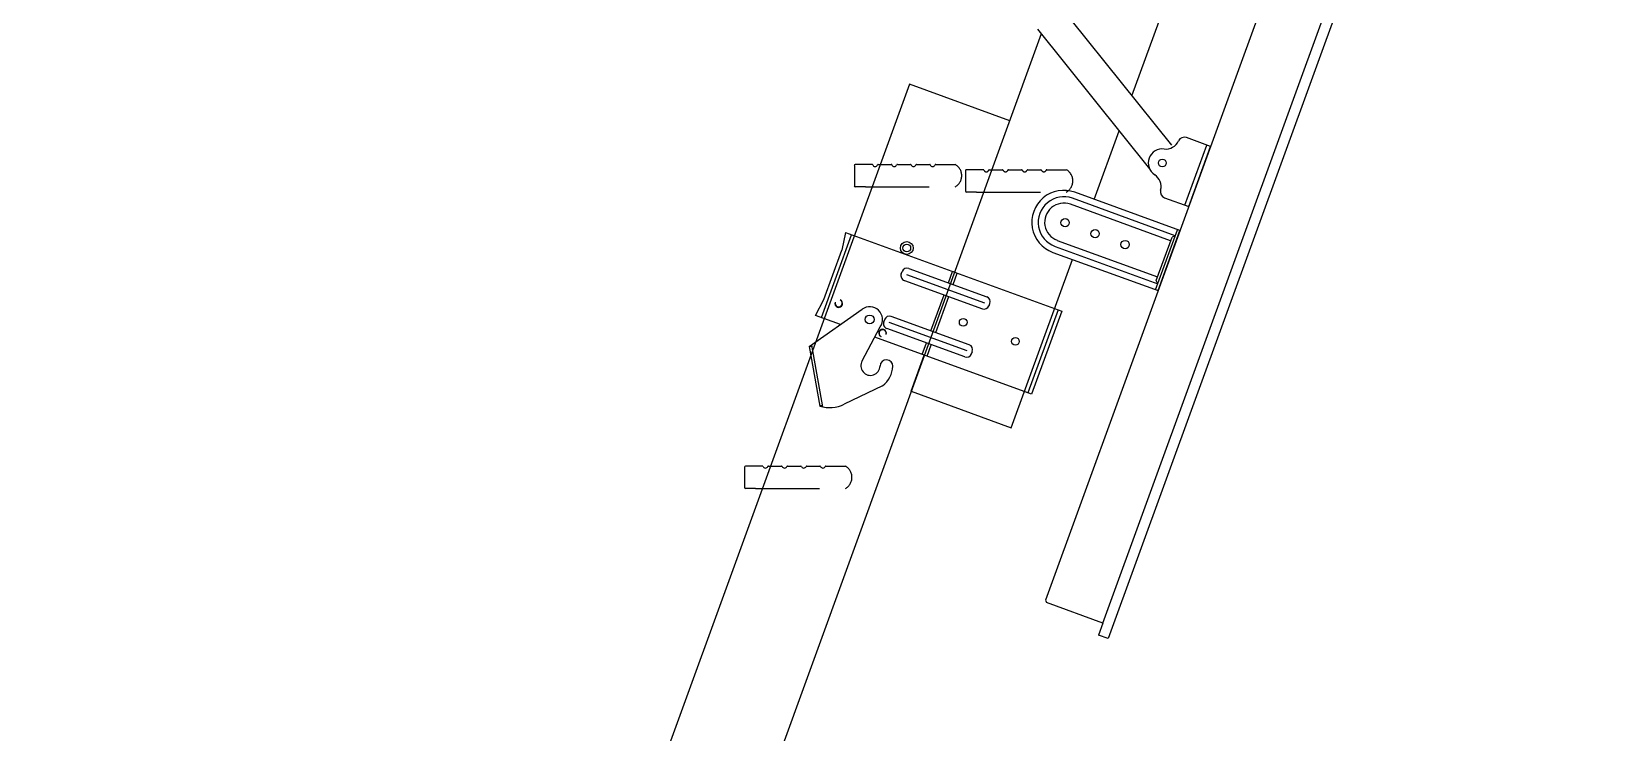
# Model space of a CAD drawing. Extents: x 216 to 4624, y 67 to 3629.
# Drawn here: x 216 to 1452, y 1458 to 2006 of the extents above; entities that cross this region are included whole.
import ezdxf

# ---------------------------------------------------------------- set-up
doc = ezdxf.new("R2010")
doc.units = 0
doc.header["$LTSCALE"] = 100
doc.header["$MEASUREMENT"] = 0
doc.linetypes.add('DASHED', pattern=[0.75, 0.5, -0.25])
doc.layers.get('0').update_dxf_attribs({"linetype": 'CONTINUOUS'})

msp = doc.modelspace()

# ---------------------------------------------------------------- linework, layer by layer
at = {"color": 7}
for p, q in [((1452, 2612.8), (1058.3, 1531.2)), ((1388.2, 2602.4), (1009.2, 1561.2)), ((1076.9, 1955.6), (1264.6, 2471.4)), ((1108, 1916.9), (1029.3, 2015)), ((1006, 2004), (332.2, 152.5)), ((1003, 2007.7), (1090.7, 1898.5)), ((903, 1964.6), (216.2, 77.7)), ((1047.4, 1874.6), (1066.9, 1928.2)), ((1118.4, 1870.1), (1135.5, 1917.1)), ((1138.3, 1916), (1119.5, 1922.9)), ((1121.3, 1869.1), (1138.3, 1916)), ((859.8, 1901.2), (859.8, 1885.2)), ((873.7, 1901.9), (860.5, 1901.9)), ((946.7, 1897.1), (946.7, 1881.1)), ((960.6, 1897.8), (947.5, 1897.8)), ((868.4, 1884.4), (860.5, 1884.4)), ((955.3, 1880.3), (947.5, 1880.3)), ((1114.4, 1850.3), (1032.2, 1880.2)), ((1107.2, 1842.2), (1028.8, 1870.8)), ((1110.8, 1846.2), (1030.5, 1875.5)), ((1102.5, 1875.9), (1121.3, 1869.1)), ((834, 1782.2), (857.6, 1847)), ((852.9, 1848.7), (850, 1834.9)), ((852.9, 1848.7), (1022, 1787.1)), ((1018.5, 1842.6), (1097, 1814)), ((1095.4, 1804), (1112.5, 1850.9)), ((1095.9, 1811.2), (1108.3, 1845.1)), ((1097.3, 1803.3), (1114.4, 1850.3)), ((1110.8, 1846.2), (1108.3, 1845.1)), ((836, 1796.3), (850, 1834.9)), ((1015.1, 1833.2), (1097.3, 1803.3)), ((1016.8, 1837.9), (1097.1, 1808.7)), ((896.5, 1816.4), (897.2, 1818.2)), ((902.3, 1820.6), (963.4, 1798.4)), ((933.3, 1809.3), (936.5, 1818.3)), ((937, 1808), (940.3, 1816.9)), ((937.6, 1817.9), (937.9, 1818.4)), ((982.4, 1696.1), (1030.3, 1827.7)), ((898.9, 1811.2), (959.9, 1789)), ((900.6, 1815.9), (961.6, 1793.7)), ((1097.1, 1808.7), (1095.9, 1811.2)), ((829.3, 1783.9), (836, 1796.3)), ((919.6, 1771.8), (929.9, 1799.9)), ((923.4, 1770.4), (933.6, 1798.6)), ((965.1, 1791.4), (965.7, 1793.3)), ((824.4, 1759.5), (865.8, 1788.7)), ((848.9, 1776.7), (829.3, 1783.9)), ((882.8, 1778.8), (883.5, 1780.7)), ((949.7, 1760.8), (888.6, 1783)), ((1019.2, 1788.2), (995.6, 1723.3)), ((1022, 1787.1), (998.4, 1722.3)), ((866, 1748.3), (879.9, 1774.9)), ((946.3, 1751.4), (885.2, 1773.6)), ((948, 1756.1), (886.9, 1778.3)), ((824.4, 1759.5), (826.3, 1759.8)), ((824.4, 1759.5), (832.8, 1713)), ((826.2, 1760.7), (834.9, 1712.4)), ((998.4, 1722.3), (875.8, 1767)), ((912.9, 1753.4), (916.2, 1762.4)), ((916.7, 1752.1), (919.9, 1761)), ((951.4, 1753.8), (952.1, 1755.7)), ((904.1, 1724.6), (914.3, 1752.9)), ((881.9, 1728.8), (851.8, 1714.4)), ((904.1, 1724.6), (982.4, 1696.1)), ((904.1, 1724.6), (982.4, 1696.1)), ((832.8, 1713), (834.7, 1713.3)), ((773.9, 1665.3), (773.9, 1649.3)), ((787.8, 1666.1), (774.7, 1666.1)), ((782.5, 1648.6), (774.7, 1648.6)), ((1009.2, 1561.2), (1010, 1559.4)), ((1054.2, 1543.3), (1010, 1559.4)), ((1054.2, 1543.3), (1050.8, 1533.9)), ((1058.3, 1531.2), (1050.8, 1533.9))]:
    msp.add_line(p, q, dxfattribs=at)
at = {"color": 7, "linetype": 'CONTINUOUS'}
for p, q in [((1054.2, 1543.3), (1441, 2606.1)), ((981.3, 1936.1), (903, 1964.6))]:
    msp.add_line(p, q, dxfattribs=at)
at = {"color": 7, "linetype": 'DASHED'}
for p, q in [((878.4, 1901.9), (888.7, 1901.9)), ((893.4, 1901.9), (903.7, 1901.9)), ((908.4, 1901.9), (918.7, 1901.9)), ((923.4, 1901.9), (938.6, 1901.9)), ((965.3, 1897.8), (975.6, 1897.8)), ((980.3, 1897.8), (990.6, 1897.8)), ((995.3, 1897.8), (1005.6, 1897.8)), ((1010.3, 1897.8), (1025.5, 1897.8)), ((868.4, 1884.4), (938.6, 1884.4)), ((955.3, 1880.3), (1025.5, 1880.3)), ((792.5, 1666.1), (802.8, 1666.1)), ((807.5, 1666.1), (817.8, 1666.1)), ((822.5, 1666.1), (832.8, 1666.1)), ((837.5, 1666.1), (852.8, 1666.1)), ((782.5, 1648.6), (852.8, 1648.6))]:
    msp.add_line(p, q, dxfattribs=at)
at = {"color": 7, "extrusion": (-0.983991, -0.17822, 0)}
msp.add_line((824.5, 1759.6), (824.4, 1759.5), dxfattribs=at)
at = {"color": 7}
for centre, radius in [((1100.7, 1903.1), 3.05), ((1100.7, 1903.1), 3.05), ((1024.6, 1856.4), 3.25), ((1048.1, 1847.8), 3.25), ((1071.6, 1839.3), 3.25), ((900.8, 1836.6), 3), ((871.8, 1780.7), 3.5), ((944.9, 1778.5), 3), ((944.9, 1778.5), 3), ((985.8, 1763.6), 3), ((985.8, 1763.6), 3)]:
    msp.add_circle(centre, radius, dxfattribs=at)
at = {"color": 7, "linetype": 'CONTINUOUS'}
msp.add_circle((900.8, 1836.6), 5, dxfattribs=at)
at = {"color": 7}
for centre, radius, start, end in [((1103.4, 1925), 11, 263.2868, 334.8426), ((1117.8, 1918.2), 5.01, 70.0301, 154.8174), ((1100.7, 1903.1), 11, 82.6953, 237.317), ((860.5, 1901.2), 0.75, 90, 180), ((947.5, 1897.1), 0.75, 90, 180), ((1088.7, 1884.7), 11, 345.1698, 56.7255), ((860.5, 1885.2), 0.75, 180, 270), ((947.5, 1881.1), 0.75, 180, 270), ((1023.6, 1856.7), 25, 70, 250), ((1104.2, 1880.6), 5.01, 165.1949, 249.9822), ((1023.6, 1856.7), 20, 70, 250), ((1023.6, 1856.7), 15, 70, 250), ((900.9, 1816.9), 4, 70, 160), ((900.2, 1815), 4, 160, 250), ((847.6, 1793.2), 3, 160, 70), ((847.5, 1793.4), 2.83, 163.6335, 66.3665), ((962, 1794.6), 4, 340, 70), ((871.8, 1780.7), 10, 324.8285, 126.7661), ((887.2, 1779.3), 4, 70, 160), ((961.3, 1792.8), 4, 250, 340), ((881.8, 1770.1), 3, 340, 250), ((881.9, 1769.9), 2.83, 343.6335, 246.3665), ((886.5, 1777.4), 4, 160, 250), ((948.3, 1757.1), 4, 340, 70), ((872.4, 1744.5), 7.5, 149.2661, 358.7661), ((884.9, 1744.2), 5, 358.7661, 178.7661), ((869.9, 1744.9), 20, 306.7661, 357.8875), ((947.6, 1755.2), 4, 250, 340), ((840.4, 1738.3), 26.5, 253.331, 295.6347), ((774.7, 1665.3), 0.75, 90, 180), ((774.7, 1649.3), 0.75, 180, 270)]:
    msp.add_arc(centre, radius, start, end, dxfattribs=at)
at = {"color": 7, "linetype": 'CONTINUOUS'}
for centre, radius, start, end in [((873.7, 1901.4), 0.5, 21.1002, 90), ((876, 1902.3), 2, 201.1002, 338.8998), ((878.4, 1901.4), 0.5, 90, 158.8998), ((888.7, 1901.4), 0.5, 21.1002, 90), ((891, 1902.3), 2, 201.1002, 338.8998), ((893.4, 1901.4), 0.5, 90, 158.8998), ((903.7, 1901.4), 0.5, 21.1002, 90), ((906, 1902.3), 2, 201.1002, 338.8998), ((908.4, 1901.4), 0.5, 90, 158.8998), ((918.7, 1901.4), 0.5, 21.1002, 90), ((921, 1902.3), 2, 201.1002, 338.8998), ((923.4, 1901.4), 0.5, 90, 158.8998), ((787.8, 1665.6), 0.5, 21.1002, 90), ((790.2, 1666.5), 2, 201.1002, 338.8998), ((792.5, 1665.6), 0.5, 90, 158.8998), ((802.8, 1665.6), 0.5, 21.1002, 90), ((805.2, 1666.5), 2, 201.1002, 338.8998), ((807.5, 1665.6), 0.5, 90, 158.8998), ((817.8, 1665.6), 0.5, 21.1002, 90), ((820.2, 1666.5), 2, 201.1002, 338.8998), ((822.5, 1665.6), 0.5, 90, 158.8998), ((832.8, 1665.6), 0.5, 21.1002, 90), ((835.2, 1666.5), 2, 201.1002, 338.8998), ((837.5, 1665.6), 0.5, 90, 158.8998)]:
    msp.add_arc(centre, radius, start, end, dxfattribs=at)
at = {"color": 7, "linetype": 'DASHED'}
for centre, radius, start, end in [((933.8, 1893.2), 10, 298.955, 61.045), ((960.6, 1897.3), 0.5, 21.1002, 90), ((963, 1898.2), 2, 201.1002, 338.8998), ((965.3, 1897.3), 0.5, 90, 158.8998), ((975.6, 1897.3), 0.5, 21.1002, 90), ((978, 1898.2), 2, 201.1002, 338.8998), ((980.3, 1897.3), 0.5, 90, 158.8998), ((990.6, 1897.3), 0.5, 21.1002, 90), ((993, 1898.2), 2, 201.1002, 338.8998), ((995.3, 1897.3), 0.5, 90, 158.8998), ((1005.6, 1897.3), 0.5, 21.1002, 90), ((1008, 1898.2), 2, 201.1002, 338.8998), ((1010.3, 1897.3), 0.5, 90, 158.8998), ((1020.7, 1889.1), 10, 298.955, 61.045), ((847.9, 1657.3), 10, 298.955, 61.045)]:
    msp.add_arc(centre, radius, start, end, dxfattribs=at)
at = {"color": 7, "extrusion": (0.17822, -0.983991, 0)}
msp.add_arc((1126.7, 2, -1537.4), 2, 180, 270, dxfattribs=at)

doc.saveas('drawing.dxf')
